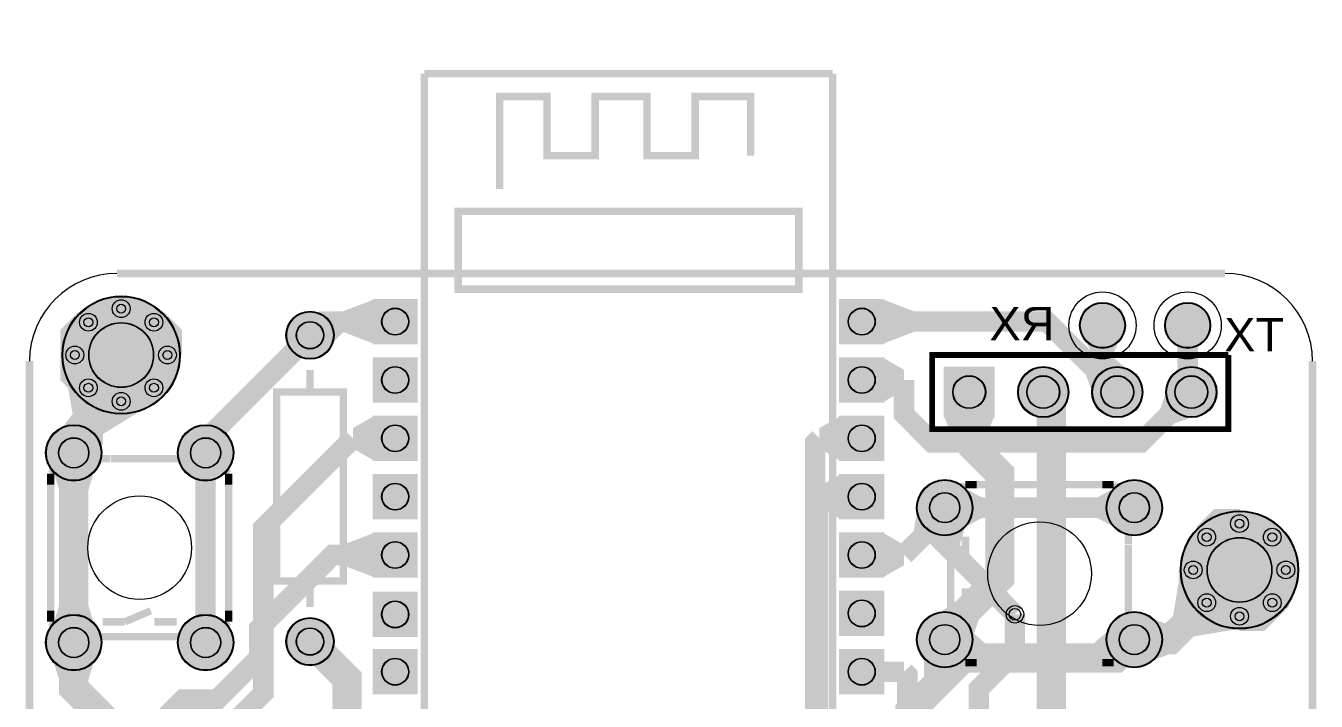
# Model space of a CAD drawing. Header units: millimetres. Extents: x -2.1 to 42.1, y -40.1 to 8.5.
# Drawn here: x -2.13 to 42.13, y -14.66 to 8.49 of the extents above; entities that cross this region are included whole.
import ezdxf

# ---------------------------------------------------------------- set-up
doc = ezdxf.new("R2010")
doc.units = ezdxf.units.MM
for name, color, linetype, true_color in [('BoardOutLine', 7, 'Continuous', 0xff00ff), ('BottomLayer', 7, 'Continuous', 0x0000ff), ('BottomPasteMaskLayer', 7, 'Continuous', 0x800000), ('BottomSilkLayer', 7, 'Continuous', 0x66cc33), ('BottomSolderMaskLayer', 7, 'Continuous', 0xaa00ff), ('Document', 7, 'Continuous', 0xffffff), ('Hole', 7, 'Continuous', 0x222222), ('Multi-Layer', 7, 'Continuous', 0xc0c0c0), ('TopLayer', 7, 'Continuous', 0xff0000), ('TopSilkLayer', 7, 'Continuous', 0xffcc00), ('TopSolderMaskLayer', 7, 'Continuous', 0x800080)]:
    doc.layers.add(name, color=color, linetype=linetype, true_color=true_color)
doc.styles.get("Standard").update_dxf_attribs({"font": 'arial.ttf'})

msp = doc.modelspace()

# ---------------------------------------------------------------- hatches: boundary and pattern name
at = {"layer": 'BottomLayer'}
for points in [[(34.036, -1.778, 1), (35.56, -1.778, 1)], [(36.957, -1.778, 1), (38.481, -1.778, 1)], [(35.369, -2.282), (34.226, -2.282), (34.448, -2.815), (35.148, -2.815)], [(35.632, -3.279), (34.486, -3.839), (34.448, -3.195), (35.148, -2.853)], [(1.964, -4.618), (-0.769, -3.38), (-0.48, -5.048), (0.52, -5.501)], [(0.41, -5.852), (-0.887, -5.298), (-0.48, -4.757), (0.52, -5.184)], [(25.792, -6.399), (25.792, -4.899), (25.091, -5.299), (25.091, -5.999)], [(31.076, -4.914), (29.376, -4.914), (29.726, -5.815), (30.726, -5.815)], [(0.222, -6.768), (-1.187, -6.768), (-0.983, -7.426), (0.017, -7.426)], [(9.792, -10.399), (9.792, -8.899), (8.742, -9.299), (8.742, -9.999)], [(0.222, -12.028), (-1.187, -12.028), (-0.983, -11.37), (0.017, -11.37)], [(30.326, -12.489), (29.212, -11.624), (29.774, -11.228), (30.57, -11.846)]]:
    msp.add_hatch(color=256, dxfattribs=at).paths.add_polyline_path(points)
at = {"layer": 'BottomPasteMaskLayer'}
for points in [[(34.036, -1.778, 1), (35.56, -1.778, 1)], [(36.957, -1.778, 1), (38.481, -1.778, 1)]]:
    msp.add_hatch(color=256, dxfattribs=at).paths.add_polyline_path(points)
at = {"layer": 'BottomSolderMaskLayer'}
for points in [[(-0.882, -2.794, 1), (3.168, -2.794, 1)], [(9.766, -0.874), (11.317, -0.874), (11.317, -2.425), (9.766, -2.425)], [(25.766, -0.874), (27.317, -0.874), (27.317, -2.425), (25.766, -2.425)], [(0.838, -1.206, 1), (1.448, -1.206, 1)], [(6.795, -2.116, 1), (8.445, -2.116, 1)], [(34.011, -1.778, 1), (35.585, -1.778, 1)], [(36.932, -1.778, 1), (38.506, -1.778, 1)], [(-0.285, -1.671, 1), (0.325, -1.671, 1)], [(1.961, -1.671, 1), (2.571, -1.671, 1)], [(-0.75, -2.794, 1), (-0.14, -2.794, 1)], [(2.426, -2.794, 1), (3.036, -2.794, 1)], [(9.766, -2.874), (11.317, -2.874), (11.317, -4.425), (9.766, -4.425)], [(25.766, -2.874), (27.317, -2.874), (27.317, -4.425), (25.766, -4.425)], [(29.351, -3.189), (31.101, -3.189), (31.101, -4.939), (29.351, -4.939)], [(31.891, -4.064, 1), (33.641, -4.064, 1)], [(34.431, -4.064, 1), (36.181, -4.064, 1)], [(36.971, -4.064, 1), (38.721, -4.064, 1)], [(-0.285, -3.917, 1), (0.325, -3.917, 1)], [(1.961, -3.917, 1), (2.571, -3.917, 1)], [(0.838, -4.382, 1), (1.448, -4.382, 1)], [(-1.448, -6.147, 1), (0.483, -6.147, 1)], [(3.073, -6.147, 1), (5.004, -6.147, 1)], [(9.766, -4.874), (11.317, -4.874), (11.317, -6.425), (9.766, -6.425)], [(25.766, -4.874), (27.317, -4.874), (27.317, -6.425), (25.766, -6.425)], [(9.766, -6.874), (11.317, -6.874), (11.317, -8.425), (9.766, -8.425)], [(25.766, -6.874), (27.317, -6.874), (27.317, -8.425), (25.766, -8.425)], [(28.423, -8.026, 1), (30.353, -8.026, 1)], [(34.925, -8.026, 1), (36.855, -8.026, 1)], [(37.472, -10.16, 1), (41.522, -10.16, 1)], [(39.192, -8.572, 1), (39.802, -8.572, 1)], [(38.069, -9.037, 1), (38.679, -9.037, 1)], [(40.315, -9.037, 1), (40.925, -9.037, 1)], [(9.766, -8.874), (11.317, -8.874), (11.317, -10.425), (9.766, -10.425)], [(25.766, -8.874), (27.317, -8.874), (27.317, -10.425), (25.766, -10.425)], [(37.604, -10.16, 1), (38.214, -10.16, 1)], [(40.78, -10.16, 1), (41.39, -10.16, 1)], [(9.765, -10.909), (11.316, -10.909), (11.316, -12.46), (9.765, -12.46)], [(25.766, -10.874), (27.317, -10.874), (27.317, -12.425), (25.766, -12.425)], [(38.069, -11.283, 1), (38.679, -11.283, 1)], [(40.315, -11.283, 1), (40.925, -11.283, 1)], [(39.192, -11.748, 1), (39.802, -11.748, 1)], [(-1.448, -12.649, 1), (0.483, -12.649, 1)], [(3.073, -12.649, 1), (5.004, -12.649, 1)], [(6.795, -12.616, 1), (8.445, -12.616, 1)], [(28.423, -12.548, 1), (30.353, -12.548, 1)], [(34.925, -12.548, 1), (36.855, -12.548, 1)], [(9.766, -12.874), (11.317, -12.874), (11.317, -14.425), (9.766, -14.425)], [(25.766, -12.874), (27.317, -12.874), (27.317, -14.425), (25.766, -14.425)]]:
    msp.add_hatch(color=256, dxfattribs=at).paths.add_polyline_path(points)
at = {"layer": 'Multi-Layer'}
for points in [[(-0.857, -2.794, 1), (3.143, -2.794, 1)], [(0.838, -1.206, 1), (1.448, -1.206, 1)], [(6.82, -2.116, 1), (8.42, -2.116, 1)], [(9.792, -0.899), (11.292, -0.899), (11.292, -2.399), (9.792, -2.399)], [(25.792, -0.899), (27.292, -0.899), (27.292, -2.399), (25.792, -2.399)], [(-0.285, -1.671, 1), (0.325, -1.671, 1)], [(1.961, -1.671, 1), (2.571, -1.671, 1)], [(-0.75, -2.794, 1), (-0.14, -2.794, 1)], [(2.426, -2.794, 1), (3.036, -2.794, 1)], [(9.792, -2.899), (11.292, -2.899), (11.292, -4.399), (9.792, -4.399)], [(25.792, -2.899), (27.292, -2.899), (27.292, -4.399), (25.792, -4.399)], [(29.376, -3.214), (31.076, -3.214), (31.076, -4.914), (29.376, -4.914)], [(31.916, -4.064, 1), (33.616, -4.064, 1)], [(34.456, -4.064, 1), (36.156, -4.064, 1)], [(36.996, -4.064, 1), (38.696, -4.064, 1)], [(-0.285, -3.917, 1), (0.325, -3.917, 1)], [(1.961, -3.917, 1), (2.571, -3.917, 1)], [(0.838, -4.382, 1), (1.448, -4.382, 1)], [(-1.422, -6.147, 1), (0.457, -6.147, 1)], [(3.099, -6.147, 1), (4.978, -6.147, 1)], [(9.792, -4.899), (11.292, -4.899), (11.292, -6.399), (9.792, -6.399)], [(25.792, -4.899), (27.292, -4.899), (27.292, -6.399), (25.792, -6.399)], [(9.792, -6.899), (11.292, -6.899), (11.292, -8.399), (9.792, -8.399)], [(25.792, -6.899), (27.292, -6.899), (27.292, -8.399), (25.792, -8.399)], [(28.448, -8.026, 1), (30.328, -8.026, 1)], [(34.95, -8.026, 1), (36.83, -8.026, 1)], [(37.497, -10.16, 1), (41.497, -10.16, 1)], [(39.192, -8.572, 1), (39.802, -8.572, 1)], [(38.069, -9.037, 1), (38.679, -9.037, 1)], [(40.315, -9.037, 1), (40.925, -9.037, 1)], [(9.792, -8.899), (11.292, -8.899), (11.292, -10.399), (9.792, -10.399)], [(25.792, -8.899), (27.292, -8.899), (27.292, -10.399), (25.792, -10.399)], [(37.604, -10.16, 1), (38.214, -10.16, 1)], [(40.78, -10.16, 1), (41.39, -10.16, 1)], [(9.791, -10.935), (11.291, -10.935), (11.291, -12.435), (9.791, -12.435)], [(25.792, -10.899), (27.292, -10.899), (27.292, -12.399), (25.792, -12.399)], [(38.069, -11.283, 1), (38.679, -11.283, 1)], [(40.315, -11.283, 1), (40.925, -11.283, 1)], [(39.192, -11.748, 1), (39.802, -11.748, 1)], [(-1.422, -12.649, 1), (0.457, -12.649, 1)], [(3.099, -12.649, 1), (4.978, -12.649, 1)], [(6.82, -12.616, 1), (8.42, -12.616, 1)], [(28.448, -12.548, 1), (30.328, -12.548, 1)], [(34.95, -12.548, 1), (36.83, -12.548, 1)], [(9.792, -12.899), (11.292, -12.899), (11.292, -14.399), (9.792, -14.399)], [(25.792, -12.899), (27.292, -12.899), (27.292, -14.399), (25.792, -14.399)]]:
    msp.add_hatch(color=256, dxfattribs=at).paths.add_polyline_path(points)
at = {"layer": 'TopLayer'}
for points in [[(8.355, -2.431), (7.841, -1.347), (8.438, -1.299), (8.77, -1.999)], [(9.792, -2.399), (9.792, -0.899), (8.742, -1.299), (8.742, -1.999)], [(27.292, -0.899), (27.292, -2.399), (28.342, -1.999), (28.342, -1.299)], [(27.292, -2.899), (27.292, -4.399), (27.992, -3.999), (27.992, -3.299)], [(34.458, -4.117), (35.359, -3.216), (34.735, -2.998), (34.24, -3.493)], [(36.998, -4.011), (37.899, -4.912), (37.275, -5.13), (36.78, -4.635)], [(9.792, -6.399), (9.792, -4.899), (9.091, -5.299), (9.091, -5.999)], [(25.792, -8.399), (25.792, -6.899), (25.091, -7.299), (25.091, -7.999)], [(30.01, -8.731), (30.009, -7.322), (30.667, -7.676), (30.667, -8.376)], [(35.269, -7.322), (35.268, -8.731), (34.611, -8.376), (34.611, -7.676)], [(29.564, -8.95), (28.45, -8.086), (28.325, -8.821), (28.883, -9.254)], [(28.698, -8.665), (30.107, -8.631), (29.902, -9.294), (28.934, -9.317)], [(27.292, -8.899), (27.292, -10.399), (27.992, -9.999), (27.992, -9.299)], [(39.622, -12.156), (37.501, -10.035), (37.218, -11.732), (37.925, -12.439)], [(36.512, -13.252), (36.512, -11.843), (37.109, -12.048), (37.109, -13.048)], [(30.277, -12.242), (29.58, -13.468), (30.215, -13.68), (30.784, -12.68)], [(35.698, -13.468), (35.001, -12.242), (34.494, -12.68), (35.063, -13.68)], [(0.222, -13.271), (-1.187, -13.271), (-0.983, -13.929), (0.017, -13.929)], [(30.086, -13.177), (28.676, -13.161), (28.674, -13.819), (30.073, -13.835)]]:
    msp.add_hatch(color=256, dxfattribs=at).paths.add_polyline_path(points)
at = {"layer": 'TopSolderMaskLayer'}
for points in [[(-0.882, -2.794, 1), (3.168, -2.794, 1)], [(9.766, -0.874), (11.317, -0.874), (11.317, -2.425), (9.766, -2.425)], [(25.766, -0.874), (27.317, -0.874), (27.317, -2.425), (25.766, -2.425)], [(0.838, -1.206, 1), (1.448, -1.206, 1)], [(6.795, -2.116, 1), (8.445, -2.116, 1)], [(-0.285, -1.671, 1), (0.325, -1.671, 1)], [(1.961, -1.671, 1), (2.571, -1.671, 1)], [(-0.75, -2.794, 1), (-0.14, -2.794, 1)], [(2.426, -2.794, 1), (3.036, -2.794, 1)], [(9.766, -2.874), (11.317, -2.874), (11.317, -4.425), (9.766, -4.425)], [(25.766, -2.874), (27.317, -2.874), (27.317, -4.425), (25.766, -4.425)], [(29.351, -3.189), (31.101, -3.189), (31.101, -4.939), (29.351, -4.939)], [(31.891, -4.064, 1), (33.641, -4.064, 1)], [(34.431, -4.064, 1), (36.181, -4.064, 1)], [(36.971, -4.064, 1), (38.721, -4.064, 1)], [(-0.285, -3.917, 1), (0.325, -3.917, 1)], [(1.961, -3.917, 1), (2.571, -3.917, 1)], [(0.838, -4.382, 1), (1.448, -4.382, 1)], [(-1.448, -6.147, 1), (0.483, -6.147, 1)], [(3.073, -6.147, 1), (5.004, -6.147, 1)], [(9.766, -4.874), (11.317, -4.874), (11.317, -6.425), (9.766, -6.425)], [(25.766, -4.874), (27.317, -4.874), (27.317, -6.425), (25.766, -6.425)], [(9.766, -6.874), (11.317, -6.874), (11.317, -8.425), (9.766, -8.425)], [(25.766, -6.874), (27.317, -6.874), (27.317, -8.425), (25.766, -8.425)], [(28.423, -8.026, 1), (30.353, -8.026, 1)], [(34.925, -8.026, 1), (36.855, -8.026, 1)], [(37.472, -10.16, 1), (41.522, -10.16, 1)], [(39.192, -8.572, 1), (39.802, -8.572, 1)], [(38.069, -9.037, 1), (38.679, -9.037, 1)], [(40.315, -9.037, 1), (40.925, -9.037, 1)], [(9.766, -8.874), (11.317, -8.874), (11.317, -10.425), (9.766, -10.425)], [(25.766, -8.874), (27.317, -8.874), (27.317, -10.425), (25.766, -10.425)], [(37.604, -10.16, 1), (38.214, -10.16, 1)], [(40.78, -10.16, 1), (41.39, -10.16, 1)], [(9.765, -10.909), (11.316, -10.909), (11.316, -12.46), (9.765, -12.46)], [(25.766, -10.874), (27.317, -10.874), (27.317, -12.425), (25.766, -12.425)], [(38.069, -11.283, 1), (38.679, -11.283, 1)], [(40.315, -11.283, 1), (40.925, -11.283, 1)], [(39.192, -11.748, 1), (39.802, -11.748, 1)], [(-1.448, -12.649, 1), (0.483, -12.649, 1)], [(3.073, -12.649, 1), (5.004, -12.649, 1)], [(6.795, -12.616, 1), (8.445, -12.616, 1)], [(28.423, -12.548, 1), (30.353, -12.548, 1)], [(34.925, -12.548, 1), (36.855, -12.548, 1)], [(9.766, -12.874), (11.317, -12.874), (11.317, -14.425), (9.766, -14.425)], [(25.766, -12.874), (27.317, -12.874), (27.317, -14.425), (25.766, -14.425)]]:
    msp.add_hatch(color=256, dxfattribs=at).paths.add_polyline_path(points)

# ---------------------------------------------------------------- linework, layer by layer
at = {"layer": 'BoardOutLine', "const_width": 0.254}
for points in [[(1, 0), (39, 0)], [(-2, -37), (-2, -3)], [(42, -3), (42, -37)]]:
    msp.add_lwpolyline(points, dxfattribs=at)
at = {"layer": 'BoardOutLine'}
for centre, start, end in [((1, -3), 90, 180), ((39, -3), 360, 90)]:
    msp.add_arc(centre, 3, start, end, dxfattribs=at)
at = {"layer": 'BottomLayer'}
for points, const_width in [([(0.02, -1.671), (-0.445, -2.136), (-0.445, -2.794)], 1), ([(2.266, -1.671), (2.731, -2.136), (2.731, -2.794)], 1), ([(4.039, -6.147), (4.039, -5.697), (7.62, -2.116)], 0.7), ([(35.306, -4.064), (34.798, -3.556), (34.798, -1.778)], 0.7), ([(37.846, -4.064), (37.719, -3.937), (37.719, -1.778)], 0.7), ([(0.02, -3.917), (-0.445, -3.452), (-0.445, -2.794)], 1), ([(2.266, -3.917), (2.266, -3.259), (2.731, -2.794)], 1), ([(-0.483, -6.147), (0.02, -5.644), (0.02, -3.917)], 1), ([(30.226, -4.064), (30.226, -5.814)], 1), ([(32.004, -16.256), (33.046, -15.214), (33.046, -4.344), (32.766, -4.064)], 1), ([(25.091, -5.649), (24.943, -5.797), (24.943, -23.546), (27.305, -25.908)], 0.7), ([(26.54, -5.649), (25.09, -5.649)], 0.7), ([(-0.483, -12.649), (-0.483, -6.147)], 1), ([(30.226, -5.815), (31.277, -6.866), (31.277, -10.432), (29.388, -12.321), (29.388, -12.548)], 1), ([(4.039, -12.649), (4.039, -6.147)], 0.7), ([(37.909, -10.16), (38.374, -9.695), (38.374, -9.037)], 1), ([(40.987, -10.257), (40.62, -9.89), (40.62, -9.037)], 1), ([(10.541, -9.649), (8.392, -9.649), (5.875, -12.167), (5.875, -13.162), (4.43, -14.605), (3.259, -14.605), (-0.127, -17.991)], 0.7), ([(38.374, -11.283), (37.909, -10.818), (37.909, -10.16)], 1), ([(41.085, -10.16), (40.987, -10.257)], 1), ([(40.62, -11.283), (40.695, -11.208), (40.695, -10.55)], 1), ([(40.987, -10.257), (40.695, -10.55)], 1), ([(31.795, -11.683), (31.795, -12.996), (30.553, -14.238), (30.553, -18.893), (27.094, -22.352)], 0.7), ([(8.891, -15.649), (8.891, -13.887), (7.62, -12.616)], 1), ([(26.54, -13.65), (27.993, -13.65)], 0.7), ([(27.992, -13.649), (28.105, -13.761), (28.105, -18.802), (27.221, -19.685)], 0.7)]:
    msp.add_lwpolyline(points, dxfattribs=dict(at, const_width=const_width))
for centre in [(34.798, -1.778), (37.719, -1.778)]:
    msp.add_circle(centre, 0.762, dxfattribs=at)
at = {"layer": 'BottomPasteMaskLayer'}
for centre in [(34.798, -1.778), (37.719, -1.778)]:
    msp.add_circle(centre, 0.762, dxfattribs=at)
at = {"layer": 'BottomSilkLayer'}
for centre in [(34.798, -1.778), (37.719, -1.778)]:
    msp.add_circle(centre, 1.15, dxfattribs=at)
at = {"layer": 'BottomSolderMaskLayer'}
for centre, radius in [((1.143, -2.794), 2.025), ((1.143, -1.206), 0.305), ((1.143, -1.206), 0.153), ((7.62, -2.116), 0.825), ((10.542, -1.649), 0.465), ((26.542, -1.649), 0.465), ((34.798, -1.778), 0.787), ((37.719, -1.778), 0.787), ((0.02, -1.671), 0.305), ((0.02, -1.671), 0.153), ((1.143, -2.794), 1.114), ((2.266, -1.671), 0.305), ((2.266, -1.671), 0.153), ((7.62, -2.116), 0.472), ((-0.445, -2.794), 0.305), ((-0.445, -2.794), 0.153), ((2.731, -2.794), 0.305), ((2.731, -2.794), 0.153), ((10.542, -3.649), 0.465), ((26.542, -3.649), 0.465), ((30.226, -4.064), 0.566), ((32.766, -4.064), 0.875), ((32.766, -4.064), 0.566), ((35.306, -4.064), 0.875), ((35.306, -4.064), 0.566), ((37.846, -4.064), 0.875), ((37.846, -4.064), 0.566), ((0.02, -3.917), 0.305), ((0.02, -3.917), 0.153), ((2.266, -3.917), 0.305), ((2.266, -3.917), 0.153), ((1.143, -4.382), 0.305), ((1.143, -4.382), 0.153), ((-0.483, -6.147), 0.965), ((4.039, -6.147), 0.965), ((10.542, -5.649), 0.465), ((26.542, -5.649), 0.465), ((-0.483, -6.147), 0.522), ((4.039, -6.147), 0.522), ((29.388, -8.026), 0.965), ((35.89, -8.026), 0.965), ((10.542, -7.649), 0.465), ((26.542, -7.649), 0.465), ((29.388, -8.026), 0.522), ((35.89, -8.026), 0.522), ((39.497, -10.16), 2.025), ((39.497, -8.572), 0.305), ((38.374, -9.037), 0.305), ((39.497, -8.572), 0.153), ((40.62, -9.037), 0.305), ((10.542, -9.649), 0.465), ((26.542, -9.649), 0.465), ((38.374, -9.037), 0.153), ((39.497, -10.16), 1.114), ((40.62, -9.037), 0.153), ((37.909, -10.16), 0.305), ((37.909, -10.16), 0.153), ((41.085, -10.16), 0.305), ((41.085, -10.16), 0.153), ((38.374, -11.283), 0.305), ((40.62, -11.283), 0.305), ((10.541, -11.685), 0.465), ((26.542, -11.649), 0.465), ((38.374, -11.283), 0.153), ((39.497, -11.748), 0.305), ((40.62, -11.283), 0.153), ((-0.483, -12.649), 0.965), ((4.039, -12.649), 0.965), ((7.62, -12.616), 0.825), ((29.388, -12.548), 0.965), ((35.89, -12.548), 0.965), ((39.497, -11.748), 0.153), ((-0.483, -12.649), 0.522), ((4.039, -12.649), 0.522), ((7.62, -12.616), 0.472), ((29.388, -12.548), 0.522), ((35.89, -12.548), 0.522), ((10.542, -13.649), 0.465), ((26.542, -13.649), 0.465)]:
    msp.add_circle(centre, radius, dxfattribs=at)
at = {"layer": 'Document', "const_width": 0.254}
for points in [[(-0.762, -6.35), (-1.27, -6.858)], [(0.762, -6.35), (-0.762, -6.35)], [(4.318, -6.35), (2.794, -6.35)], [(4.826, -6.858), (4.318, -6.35)], [(-1.27, -6.858), (-1.27, -7.239)], [(4.826, -6.858), (4.826, -7.239)], [(30.099, -7.239), (29.591, -7.747)], [(30.099, -7.239), (30.48, -7.239)], [(35.179, -7.239), (34.798, -7.239)], [(35.687, -7.747), (35.179, -7.239)], [(29.591, -7.747), (29.591, -9.271)], [(35.687, -9.271), (35.687, -7.747)], [(30.099, -9.017), (30.099, -9.779)], [(30.099, -9.779), (30.48, -10.668)], [(30.099, -10.795), (30.099, -11.557)], [(-1.27, -11.938), (-1.27, -11.557)], [(1.27, -11.938), (2.159, -11.557)], [(4.826, -11.938), (4.826, -11.557)], [(29.591, -12.827), (29.591, -11.303)], [(35.687, -12.827), (35.687, -11.303)], [(-1.27, -11.938), (-0.762, -12.446)], [(0.508, -11.938), (1.27, -11.938)], [(2.286, -11.938), (3.048, -11.938)], [(4.826, -11.938), (4.318, -12.446)], [(-0.762, -12.446), (0.762, -12.446)], [(4.318, -12.446), (2.794, -12.446)], [(30.099, -13.335), (29.591, -12.827)], [(35.179, -13.335), (35.687, -12.827)], [(30.099, -13.335), (30.48, -13.335)], [(35.179, -13.335), (34.798, -13.335)]]:
    msp.add_lwpolyline(points, dxfattribs=at)
at = {"layer": 'Hole'}
msp.add_circle((31.795, -11.683), 0.2, dxfattribs=at)
at = {"layer": 'Multi-Layer'}
for centre, radius in [((1.143, -2.794), 2), ((1.143, -1.206), 0.305), ((1.143, -1.206), 0.153), ((7.62, -2.116), 0.8), ((10.542, -1.649), 0.45), ((26.542, -1.649), 0.45), ((0.02, -1.671), 0.305), ((0.02, -1.671), 0.153), ((1.143, -2.794), 1.1), ((2.266, -1.671), 0.305), ((2.266, -1.671), 0.153), ((7.62, -2.116), 0.457), ((-0.445, -2.794), 0.305), ((-0.445, -2.794), 0.153), ((2.731, -2.794), 0.305), ((2.731, -2.794), 0.153), ((10.542, -3.649), 0.45), ((26.542, -3.649), 0.45), ((30.226, -4.064), 0.55), ((32.766, -4.064), 0.85), ((32.766, -4.064), 0.55), ((35.306, -4.064), 0.85), ((35.306, -4.064), 0.55), ((37.846, -4.064), 0.85), ((37.846, -4.064), 0.55), ((0.02, -3.917), 0.305), ((0.02, -3.917), 0.153), ((2.266, -3.917), 0.305), ((2.266, -3.917), 0.153), ((1.143, -4.382), 0.305), ((1.143, -4.382), 0.153), ((-0.483, -6.147), 0.94), ((4.039, -6.147), 0.94), ((10.542, -5.649), 0.45), ((26.542, -5.649), 0.45), ((-0.483, -6.147), 0.508), ((4.039, -6.147), 0.508), ((10.542, -7.649), 0.45), ((26.542, -7.649), 0.45), ((29.388, -8.026), 0.94), ((29.388, -8.026), 0.508), ((35.89, -8.026), 0.94), ((35.89, -8.026), 0.508), ((39.497, -10.16), 2), ((39.497, -8.572), 0.305), ((38.374, -9.037), 0.305), ((39.497, -8.572), 0.153), ((40.62, -9.037), 0.305), ((10.542, -9.649), 0.45), ((26.542, -9.649), 0.45), ((38.374, -9.037), 0.153), ((39.497, -10.16), 1.1), ((40.62, -9.037), 0.153), ((37.909, -10.16), 0.305), ((37.909, -10.16), 0.153), ((41.085, -10.16), 0.305), ((41.085, -10.16), 0.153), ((38.374, -11.283), 0.305), ((40.62, -11.283), 0.305), ((10.541, -11.685), 0.45), ((26.542, -11.649), 0.45), ((31.795, -11.683), 0.3), ((38.374, -11.283), 0.153), ((39.497, -11.748), 0.305), ((40.62, -11.283), 0.153), ((-0.483, -12.649), 0.94), ((4.039, -12.649), 0.94), ((7.62, -12.616), 0.8), ((29.388, -12.548), 0.94), ((35.89, -12.548), 0.94), ((39.497, -11.748), 0.153), ((-0.483, -12.649), 0.508), ((4.039, -12.649), 0.508), ((7.62, -12.616), 0.457), ((29.388, -12.548), 0.508), ((35.89, -12.548), 0.508), ((10.542, -13.649), 0.45), ((26.542, -13.649), 0.45)]:
    msp.add_circle(centre, radius, dxfattribs=at)
at = {"layer": 'TopLayer'}
for points, const_width in [([(0.02, -1.671), (0.678, -1.671), (1.143, -1.206)], 1), ([(10.541, -1.648), (8.087, -1.648), (7.62, -2.116)], 0.7), ([(26.54, -1.648), (32.89, -1.648), (35.306, -4.064)], 0.7), ([(-0.445, -2.794), (1.143, -2.794)], 1), ([(0.02, -3.917), (0.678, -3.917), (1.143, -4.382)], 1), ([(2.266, -3.917), (1.608, -3.917), (1.143, -4.382)], 1), ([(26.54, -3.65), (27.993, -3.65)], 0.7), ([(27.992, -3.649), (27.992, -4.824), (28.954, -5.786), (36.124, -5.786), (37.846, -4.064)], 0.7), ([(9.091, -5.649), (6.019, -8.721), (6.019, -14.385), (4.064, -16.34)], 0.7), ([(10.541, -5.649), (9.091, -5.649)], 0.7), ([(25.091, -7.649), (25.041, -7.699), (25.041, -25.632), (24.765, -25.908)], 0.7), ([(26.54, -7.648), (25.09, -7.648)], 0.7), ([(29.388, -8.026), (28.877, -8.537), (28.877, -8.764)], 0.7), ([(35.89, -8.026), (29.388, -8.026)], 0.7), ([(38.374, -9.037), (38.839, -8.572), (39.497, -8.572)], 1), ([(40.62, -9.037), (39.962, -9.037), (39.497, -8.572)], 1), ([(28.877, -8.764), (27.992, -9.649)], 0.7), ([(28.877, -8.764), (31.795, -11.683)], 0.7), ([(26.54, -9.649), (27.993, -9.649)], 0.7), ([(37.909, -10.16), (39.497, -10.16)], 1), ([(35.89, -12.548), (37.109, -12.548), (38.374, -11.283)], 1), ([(39.497, -11.748), (40.155, -11.748), (40.62, -11.283)], 1), ([(11.811, -21.082), (8.804, -18.075), (3.375, -18.075), (-0.483, -14.217), (-0.483, -12.649)], 1), ([(29.388, -12.548), (30.02, -13.18)], 1), ([(30.02, -13.18), (35.257, -13.18), (35.89, -12.548)], 1), ([(28.192, -15.649), (28.192, -15.008), (30.02, -13.18)], 1)]:
    msp.add_lwpolyline(points, dxfattribs=dict(at, const_width=const_width))
at = {"layer": 'TopSilkLayer'}
for points, const_width in [([(11.542, 6.851), (25.542, 6.851)], 0.254), ([(11.542, -16.149), (11.542, 6.851)], 0.254), ([(25.542, 6.851), (25.542, -16.157)], 0.254), ([(14.126, 2.893), (14.126, 6.068), (15.749, 6.068), (15.749, 4.036), (17.4, 4.036), (17.4, 6.068), (19.178, 6.068), (19.178, 4.036), (20.829, 4.036), (20.829, 6.068), (22.734, 6.068), (22.734, 4.036)], 0.254), ([(39.116, -2.794), (39.116, -5.334), (28.956, -5.334), (28.956, -2.794), (30.861, -2.794)], 0.203), ([(39.116, -2.794), (30.861, -2.794)], 0.203), ([(7.62, -4.064), (7.62, -3.302)], 0.254), ([(0.787, -6.35), (2.794, -6.35)], 0.254), ([(-1.27, -7.239), (-1.27, -11.557)], 0.254), ([(4.826, -11.557), (4.826, -7.239)], 0.254), ([(34.798, -7.239), (30.48, -7.239)], 0.254), ([(29.591, -9.271), (29.591, -11.303)], 0.254), ([(35.687, -9.296), (35.687, -11.303)], 0.254), ([(7.62, -10.668), (7.62, -11.43)], 0.254), ([(0.762, -12.446), (2.794, -12.446)], 0.254), ([(30.48, -13.335), (34.798, -13.335)], 0.254)]:
    msp.add_lwpolyline(points, dxfattribs=dict(at, const_width=const_width))
at = {"layer": 'TopSilkLayer', "const_width": 0.254}
for points in [[(23.877, 2.131), (12.701, 2.131), (12.701, -0.536), (24.385, -0.536), (24.385, 2.131), (23.877, 2.131)], [(6.477, -10.541), (6.477, -4.064), (8.763, -4.064), (8.763, -10.541), (6.477, -10.541)]]:
    msp.add_lwpolyline(points, close=True, dxfattribs=at)
at = {"layer": 'TopSilkLayer'}
for centre in [(1.778, -9.398), (32.639, -10.287)]:
    msp.add_circle(centre, 1.778, dxfattribs=at)
at = {"layer": 'TopSolderMaskLayer'}
for centre, radius in [((1.143, -2.794), 2.025), ((1.143, -1.206), 0.305), ((1.143, -1.206), 0.153), ((7.62, -2.116), 0.825), ((10.542, -1.649), 0.465), ((26.542, -1.649), 0.465), ((0.02, -1.671), 0.305), ((0.02, -1.671), 0.153), ((1.143, -2.794), 1.114), ((2.266, -1.671), 0.305), ((2.266, -1.671), 0.153), ((7.62, -2.116), 0.472), ((-0.445, -2.794), 0.305), ((-0.445, -2.794), 0.153), ((2.731, -2.794), 0.305), ((2.731, -2.794), 0.153), ((10.542, -3.649), 0.465), ((26.542, -3.649), 0.465), ((30.226, -4.064), 0.566), ((32.766, -4.064), 0.875), ((32.766, -4.064), 0.566), ((35.306, -4.064), 0.875), ((35.306, -4.064), 0.566), ((37.846, -4.064), 0.875), ((37.846, -4.064), 0.566), ((0.02, -3.917), 0.305), ((0.02, -3.917), 0.153), ((2.266, -3.917), 0.305), ((2.266, -3.917), 0.153), ((1.143, -4.382), 0.305), ((1.143, -4.382), 0.153), ((-0.483, -6.147), 0.965), ((4.039, -6.147), 0.965), ((10.542, -5.649), 0.465), ((26.542, -5.649), 0.465), ((-0.483, -6.147), 0.522), ((4.039, -6.147), 0.522), ((29.388, -8.026), 0.965), ((35.89, -8.026), 0.965), ((10.542, -7.649), 0.465), ((26.542, -7.649), 0.465), ((29.388, -8.026), 0.522), ((35.89, -8.026), 0.522), ((39.497, -10.16), 2.025), ((39.497, -8.572), 0.305), ((38.374, -9.037), 0.305), ((39.497, -8.572), 0.153), ((40.62, -9.037), 0.305), ((10.542, -9.649), 0.465), ((26.542, -9.649), 0.465), ((38.374, -9.037), 0.153), ((39.497, -10.16), 1.114), ((40.62, -9.037), 0.153), ((37.909, -10.16), 0.305), ((37.909, -10.16), 0.153), ((41.085, -10.16), 0.305), ((41.085, -10.16), 0.153), ((38.374, -11.283), 0.305), ((40.62, -11.283), 0.305), ((10.541, -11.685), 0.465), ((26.542, -11.649), 0.465), ((38.374, -11.283), 0.153), ((39.497, -11.748), 0.305), ((40.62, -11.283), 0.153), ((-0.483, -12.649), 0.965), ((4.039, -12.649), 0.965), ((7.62, -12.616), 0.825), ((29.388, -12.548), 0.965), ((35.89, -12.548), 0.965), ((39.497, -11.748), 0.153), ((-0.483, -12.649), 0.522), ((4.039, -12.649), 0.522), ((7.62, -12.616), 0.472), ((29.388, -12.548), 0.522), ((35.89, -12.548), 0.522), ((10.542, -13.649), 0.465), ((26.542, -13.649), 0.465)]:
    msp.add_circle(centre, radius, dxfattribs=at)

# ---------------------------------------------------------------- texts
at = {"layer": 'BottomSilkLayer', "text_generation_flag": 2}
for s, p in [('RX', (33.147, -2.286)), ('TX', (41.021, -2.667))]:
    msp.add_text(s, height=1.143, dxfattribs=at).set_placement(p)

doc.saveas('drawing.dxf')
